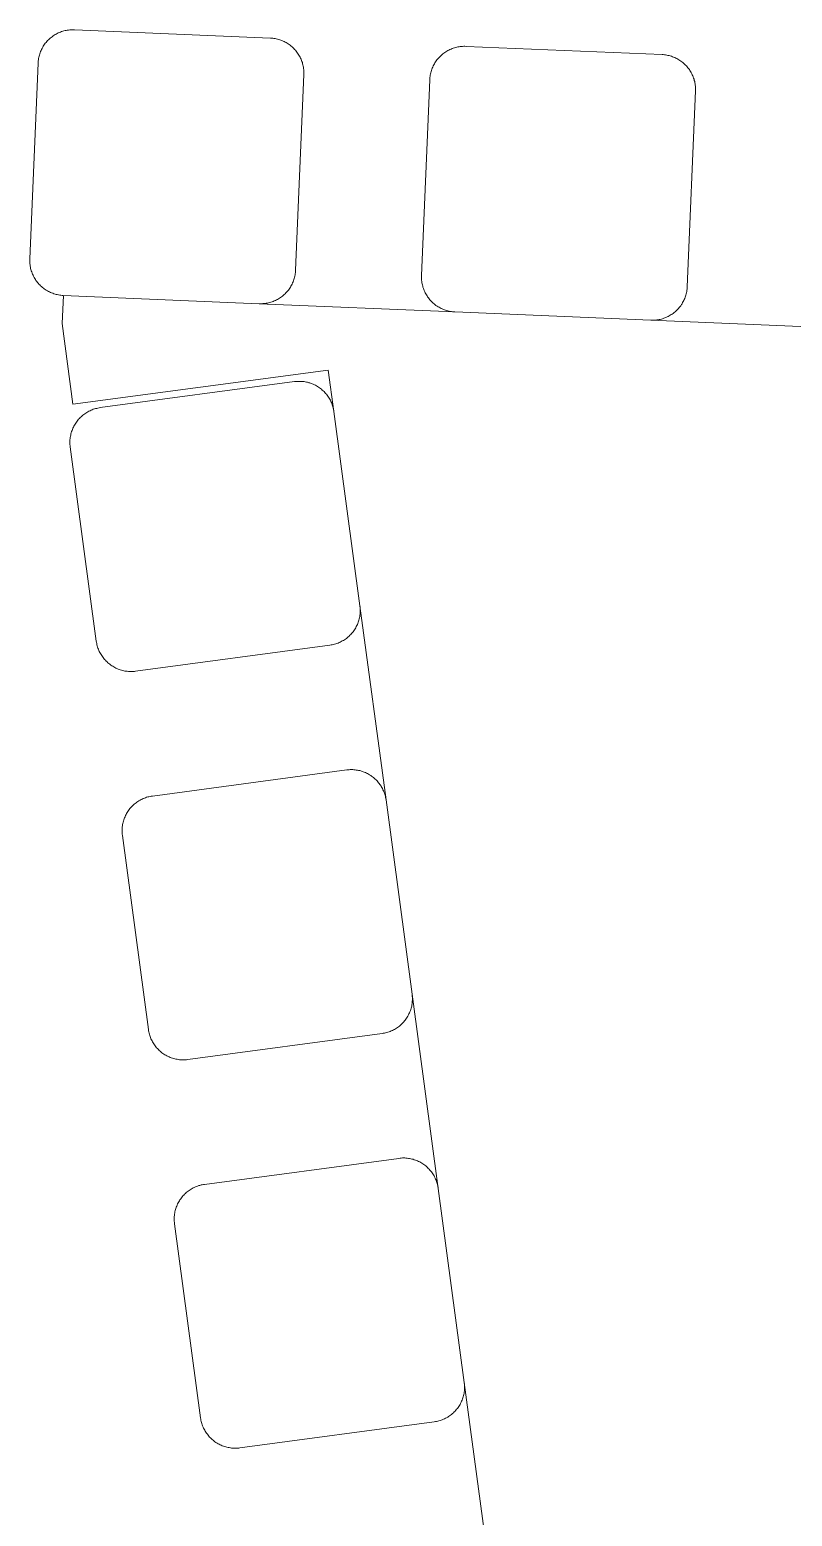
# Model space of a CAD drawing. Header units: millimetres. Extents: x -62 to 2493, y 278 to 1866.
# Drawn here: x 755.9 to 864.8, y 1632.3 to 1844.7 of the extents above; entities that cross this region are included whole.
import ezdxf

# ---------------------------------------------------------------- set-up
doc = ezdxf.new("R2010")
doc.units = ezdxf.units.MM
doc.layers.add('ZANO_R', color=7, linetype='Continuous', lineweight=0)

msp = doc.modelspace()

# ---------------------------------------------------------------- linework, layer by layer
at = {"layer": 'ZANO_R'}
for p, q in [((759.62, 1844.1), (759.77, 1844.18)), ((759.77, 1844.18), (759.92, 1844.26)), ((759.92, 1844.26), (760.08, 1844.33)), ((760.08, 1844.33), (760.24, 1844.39)), ((760.24, 1844.39), (760.4, 1844.45)), ((760.4, 1844.45), (760.56, 1844.5)), ((760.56, 1844.5), (760.72, 1844.55)), ((760.72, 1844.55), (760.89, 1844.59)), ((760.89, 1844.59), (761.06, 1844.63)), ((761.06, 1844.63), (761.22, 1844.66)), ((761.22, 1844.66), (761.39, 1844.68)), ((761.39, 1844.68), (761.56, 1844.7)), ((761.56, 1844.7), (761.73, 1844.71)), ((761.73, 1844.71), (761.9, 1844.72)), ((761.9, 1844.72), (762.07, 1844.72)), ((762.07, 1844.72), (762.24, 1844.72)), ((762.24, 1844.72), (790.22, 1843.54)), ((757.54, 1841.91), (757.61, 1842.06)), ((757.61, 1842.06), (757.7, 1842.21)), ((757.7, 1842.21), (757.78, 1842.36)), ((757.78, 1842.36), (757.87, 1842.5)), ((757.87, 1842.5), (757.97, 1842.64)), ((757.97, 1842.64), (758.07, 1842.78)), ((758.07, 1842.78), (758.18, 1842.91)), ((758.18, 1842.91), (758.29, 1843.04)), ((758.29, 1843.04), (758.41, 1843.17)), ((758.41, 1843.17), (758.53, 1843.29)), ((758.53, 1843.29), (758.65, 1843.41)), ((758.65, 1843.41), (758.78, 1843.52)), ((758.78, 1843.52), (758.91, 1843.63)), ((758.91, 1843.63), (759.04, 1843.73)), ((759.04, 1843.73), (759.18, 1843.83)), ((759.18, 1843.83), (759.33, 1843.93)), ((759.33, 1843.93), (759.47, 1844.02)), ((759.47, 1844.02), (759.62, 1844.1)), ((790.22, 1843.54), (790.39, 1843.53)), ((790.39, 1843.53), (790.56, 1843.51)), ((790.56, 1843.51), (790.73, 1843.49)), ((790.73, 1843.49), (790.9, 1843.46)), ((790.9, 1843.46), (791.07, 1843.43)), ((791.07, 1843.43), (791.23, 1843.39)), ((791.23, 1843.39), (791.4, 1843.34)), ((791.4, 1843.34), (791.56, 1843.29)), ((791.56, 1843.29), (791.72, 1843.24)), ((791.72, 1843.24), (791.88, 1843.18)), ((791.88, 1843.18), (792.04, 1843.11)), ((792.04, 1843.11), (792.19, 1843.04)), ((792.19, 1843.04), (792.34, 1842.96)), ((792.34, 1842.96), (792.49, 1842.88)), ((792.49, 1842.88), (792.64, 1842.79)), ((792.64, 1842.79), (792.78, 1842.7)), ((792.78, 1842.7), (792.92, 1842.6)), ((792.92, 1842.6), (793.06, 1842.5)), ((793.06, 1842.5), (793.2, 1842.39)), ((793.2, 1842.39), (793.32, 1842.28)), ((793.32, 1842.28), (793.45, 1842.17)), ((793.45, 1842.17), (793.57, 1842.05)), ((793.57, 1842.05), (793.69, 1841.92)), ((816.19, 1842.02), (816.35, 1842.08)), ((816.35, 1842.08), (816.51, 1842.14)), ((816.51, 1842.14), (816.67, 1842.18)), ((816.67, 1842.18), (816.84, 1842.23)), ((816.84, 1842.23), (817.01, 1842.26)), ((817.01, 1842.26), (817.17, 1842.29)), ((817.17, 1842.29), (817.34, 1842.32)), ((817.34, 1842.32), (817.51, 1842.34)), ((817.51, 1842.34), (817.68, 1842.35)), ((817.68, 1842.35), (817.85, 1842.36)), ((817.85, 1842.36), (818.02, 1842.36)), ((818.02, 1842.36), (818.19, 1842.35)), ((818.19, 1842.35), (846.17, 1841.17)), ((755.86, 1811.96), (757.04, 1839.93)), ((757.04, 1839.93), (757.05, 1840.11)), ((757.05, 1840.11), (757.06, 1840.28)), ((757.06, 1840.28), (757.09, 1840.44)), ((757.09, 1840.44), (757.11, 1840.61)), ((757.11, 1840.61), (757.15, 1840.78)), ((757.15, 1840.78), (757.19, 1840.95)), ((757.19, 1840.95), (757.23, 1841.11)), ((757.23, 1841.11), (757.28, 1841.27)), ((757.28, 1841.27), (757.34, 1841.44)), ((757.34, 1841.44), (757.4, 1841.6)), ((757.4, 1841.6), (757.46, 1841.75)), ((757.46, 1841.75), (757.54, 1841.91)), ((793.69, 1841.92), (793.8, 1841.8)), ((793.8, 1841.8), (793.91, 1841.67)), ((793.91, 1841.67), (794.02, 1841.53)), ((794.02, 1841.53), (794.12, 1841.39)), ((794.12, 1841.39), (794.21, 1841.25)), ((794.21, 1841.25), (794.3, 1841.1)), ((794.3, 1841.1), (794.39, 1840.96)), ((794.39, 1840.96), (794.47, 1840.81)), ((794.47, 1840.81), (794.54, 1840.65)), ((794.54, 1840.65), (794.61, 1840.5)), ((794.61, 1840.5), (794.67, 1840.34)), ((794.67, 1840.34), (794.73, 1840.18)), ((794.73, 1840.18), (794.79, 1840.02)), ((794.79, 1840.02), (794.83, 1839.85)), ((813.65, 1839.84), (813.73, 1839.99)), ((813.73, 1839.99), (813.82, 1840.13)), ((813.82, 1840.13), (813.92, 1840.28)), ((813.92, 1840.28), (814.02, 1840.41)), ((814.02, 1840.41), (814.13, 1840.55)), ((814.13, 1840.55), (814.24, 1840.68)), ((814.24, 1840.68), (814.36, 1840.8)), ((814.36, 1840.8), (814.48, 1840.92)), ((814.48, 1840.92), (814.6, 1841.04)), ((814.6, 1841.04), (814.73, 1841.15)), ((814.73, 1841.15), (814.86, 1841.26)), ((814.86, 1841.26), (814.99, 1841.37)), ((814.99, 1841.37), (815.13, 1841.47)), ((815.13, 1841.47), (815.28, 1841.56)), ((815.28, 1841.56), (815.42, 1841.65)), ((815.42, 1841.65), (815.57, 1841.74)), ((815.57, 1841.74), (815.72, 1841.82)), ((815.72, 1841.82), (815.87, 1841.89)), ((815.87, 1841.89), (816.03, 1841.96)), ((816.03, 1841.96), (816.19, 1842.02)), ((846.17, 1841.17), (846.34, 1841.16)), ((846.34, 1841.16), (846.51, 1841.15)), ((846.51, 1841.15), (846.68, 1841.12)), ((846.68, 1841.12), (846.85, 1841.1)), ((846.85, 1841.1), (847.02, 1841.06)), ((847.02, 1841.06), (847.18, 1841.02)), ((847.18, 1841.02), (847.35, 1840.98)), ((847.35, 1840.98), (847.51, 1840.93)), ((847.51, 1840.93), (847.67, 1840.87)), ((847.67, 1840.87), (847.83, 1840.81)), ((847.83, 1840.81), (847.99, 1840.75)), ((847.99, 1840.75), (848.14, 1840.67)), ((848.14, 1840.67), (848.29, 1840.6)), ((848.29, 1840.6), (848.44, 1840.51)), ((848.44, 1840.51), (848.59, 1840.43)), ((848.59, 1840.43), (848.73, 1840.33)), ((848.73, 1840.33), (848.87, 1840.24)), ((848.87, 1840.24), (849.01, 1840.14)), ((849.01, 1840.14), (849.15, 1840.03)), ((849.15, 1840.03), (849.27, 1839.92)), ((849.27, 1839.92), (849.4, 1839.8)), ((795, 1838.33), (793.82, 1810.35)), ((794.83, 1839.85), (794.88, 1839.69)), ((794.88, 1839.69), (794.91, 1839.52)), ((794.91, 1839.52), (794.94, 1839.35)), ((794.94, 1839.35), (794.97, 1839.18)), ((794.97, 1839.18), (794.99, 1839.01)), ((794.99, 1839.01), (795, 1838.84)), ((795, 1838.84), (795.01, 1838.67)), ((795.01, 1838.5), (795, 1838.33)), ((795.01, 1838.67), (795.01, 1838.5)), ((813, 1837.74), (813.01, 1837.91)), ((813.01, 1837.91), (813.04, 1838.08)), ((813.04, 1838.08), (813.06, 1838.25)), ((813.06, 1838.25), (813.1, 1838.42)), ((813.1, 1838.42), (813.14, 1838.58)), ((813.14, 1838.58), (813.18, 1838.75)), ((813.18, 1838.75), (813.23, 1838.91)), ((813.23, 1838.91), (813.29, 1839.07)), ((813.29, 1839.07), (813.35, 1839.23)), ((813.35, 1839.23), (813.41, 1839.39)), ((813.41, 1839.39), (813.49, 1839.54)), ((813.49, 1839.54), (813.56, 1839.69)), ((813.56, 1839.69), (813.65, 1839.84)), ((849.4, 1839.8), (849.52, 1839.68)), ((849.52, 1839.68), (849.64, 1839.56)), ((849.64, 1839.56), (849.75, 1839.43)), ((849.75, 1839.43), (849.86, 1839.3)), ((849.86, 1839.3), (849.97, 1839.17)), ((849.97, 1839.17), (850.07, 1839.03)), ((850.07, 1839.03), (850.16, 1838.88)), ((850.16, 1838.88), (850.25, 1838.74)), ((850.25, 1838.74), (850.34, 1838.59)), ((850.34, 1838.59), (850.42, 1838.44)), ((850.42, 1838.44), (850.49, 1838.29)), ((850.49, 1838.29), (850.56, 1838.13)), ((850.56, 1838.13), (850.62, 1837.97)), ((850.62, 1837.97), (850.68, 1837.81)), ((850.68, 1837.81), (850.74, 1837.65)), ((811.81, 1809.59), (812.99, 1837.57)), ((812.99, 1837.57), (813, 1837.74)), ((850.95, 1835.97), (849.77, 1807.99)), ((850.74, 1837.65), (850.78, 1837.49)), ((850.78, 1837.49), (850.83, 1837.32)), ((850.83, 1837.32), (850.86, 1837.15)), ((850.86, 1837.15), (850.89, 1836.99)), ((850.89, 1836.99), (850.92, 1836.82)), ((850.92, 1836.82), (850.94, 1836.65)), ((850.94, 1836.65), (850.95, 1836.48)), ((850.95, 1836.48), (850.96, 1836.31)), ((850.96, 1836.14), (850.95, 1835.97)), ((850.96, 1836.31), (850.96, 1836.14)), ((755.85, 1811.79), (755.86, 1811.96)), ((755.85, 1811.62), (755.85, 1811.79)), ((755.86, 1811.45), (755.85, 1811.62)), ((755.87, 1811.28), (755.86, 1811.45)), ((755.89, 1811.11), (755.87, 1811.28)), ((755.92, 1810.94), (755.89, 1811.11)), ((755.95, 1810.77), (755.92, 1810.94)), ((755.98, 1810.6), (755.95, 1810.77)), ((756.03, 1810.44), (755.98, 1810.6)), ((756.07, 1810.27), (756.03, 1810.44)), ((756.13, 1810.11), (756.07, 1810.27)), ((793.81, 1810.18), (793.8, 1810.01)), ((793.82, 1810.35), (793.81, 1810.18)), ((756.18, 1809.95), (756.13, 1810.11)), ((756.25, 1809.79), (756.18, 1809.95)), ((756.32, 1809.64), (756.25, 1809.79)), ((756.39, 1809.48), (756.32, 1809.64)), ((756.47, 1809.33), (756.39, 1809.48)), ((756.56, 1809.19), (756.47, 1809.33)), ((756.65, 1809.04), (756.56, 1809.19)), ((756.74, 1808.9), (756.65, 1809.04)), ((756.84, 1808.76), (756.74, 1808.9)), ((756.95, 1808.62), (756.84, 1808.76)), ((757.06, 1808.49), (756.95, 1808.62)), ((757.17, 1808.37), (757.06, 1808.49)), ((757.29, 1808.24), (757.17, 1808.37)), ((757.41, 1808.12), (757.29, 1808.24)), ((757.53, 1808.01), (757.41, 1808.12)), ((793.16, 1808.08), (793.08, 1807.93)), ((793.25, 1808.23), (793.16, 1808.08)), ((793.32, 1808.38), (793.25, 1808.23)), ((793.4, 1808.54), (793.32, 1808.38)), ((793.46, 1808.69), (793.4, 1808.54)), ((793.52, 1808.85), (793.46, 1808.69)), ((793.58, 1809.01), (793.52, 1808.85)), ((793.63, 1809.18), (793.58, 1809.01)), ((793.67, 1809.34), (793.63, 1809.18)), ((793.71, 1809.51), (793.67, 1809.34)), ((793.75, 1809.68), (793.71, 1809.51)), ((793.77, 1809.85), (793.75, 1809.68)), ((793.8, 1810.01), (793.77, 1809.85)), ((811.8, 1809.42), (811.81, 1809.59)), ((811.8, 1809.25), (811.8, 1809.42)), ((811.81, 1809.08), (811.8, 1809.25)), ((811.82, 1808.91), (811.81, 1809.08)), ((811.84, 1808.74), (811.82, 1808.91)), ((811.87, 1808.57), (811.84, 1808.74)), ((811.9, 1808.41), (811.87, 1808.57)), ((811.93, 1808.24), (811.9, 1808.41)), ((811.98, 1808.07), (811.93, 1808.24)), ((812.02, 1807.91), (811.98, 1808.07)), ((757.66, 1807.9), (757.53, 1808.01)), ((757.8, 1807.79), (757.66, 1807.9)), ((757.93, 1807.69), (757.8, 1807.79)), ((758.07, 1807.59), (757.93, 1807.69)), ((758.22, 1807.5), (758.07, 1807.59)), ((758.37, 1807.41), (758.22, 1807.5)), ((758.51, 1807.33), (758.37, 1807.41)), ((758.67, 1807.25), (758.51, 1807.33)), ((758.82, 1807.18), (758.67, 1807.25)), ((758.98, 1807.11), (758.82, 1807.18)), ((759.14, 1807.05), (758.98, 1807.11)), ((759.3, 1807), (759.14, 1807.05)), ((759.46, 1806.94), (759.3, 1807)), ((759.63, 1806.9), (759.46, 1806.94)), ((759.79, 1806.86), (759.63, 1806.9)), ((759.96, 1806.83), (759.79, 1806.86)), ((760.13, 1806.8), (759.96, 1806.83)), ((760.3, 1806.78), (760.13, 1806.8)), ((760.47, 1806.76), (760.3, 1806.78)), ((760.64, 1806.75), (760.47, 1806.76)), ((760.66, 1806.75), (760.49, 1802.76)), ((788.61, 1805.57), (760.64, 1806.75)), ((790.78, 1805.96), (790.62, 1805.9)), ((790.94, 1806.03), (790.78, 1805.96)), ((791.09, 1806.11), (790.94, 1806.03)), ((791.24, 1806.19), (791.09, 1806.11)), ((791.39, 1806.27), (791.24, 1806.19)), ((791.53, 1806.36), (791.39, 1806.27)), ((791.68, 1806.46), (791.53, 1806.36)), ((791.81, 1806.56), (791.68, 1806.46)), ((791.95, 1806.66), (791.81, 1806.56)), ((792.08, 1806.77), (791.95, 1806.66)), ((792.21, 1806.88), (792.08, 1806.77)), ((792.33, 1807), (792.21, 1806.88)), ((792.45, 1807.12), (792.33, 1807)), ((792.57, 1807.25), (792.45, 1807.12)), ((792.68, 1807.38), (792.57, 1807.25)), ((792.79, 1807.51), (792.68, 1807.38)), ((792.89, 1807.65), (792.79, 1807.51)), ((792.98, 1807.79), (792.89, 1807.65)), ((793.08, 1807.93), (792.98, 1807.79)), ((812.08, 1807.75), (812.02, 1807.91)), ((812.13, 1807.59), (812.08, 1807.75)), ((812.2, 1807.43), (812.13, 1807.59)), ((812.27, 1807.27), (812.2, 1807.43)), ((812.34, 1807.12), (812.27, 1807.27)), ((812.42, 1806.97), (812.34, 1807.12)), ((812.51, 1806.82), (812.42, 1806.97)), ((812.6, 1806.68), (812.51, 1806.82)), ((812.69, 1806.53), (812.6, 1806.68)), ((812.79, 1806.39), (812.69, 1806.53)), ((812.9, 1806.26), (812.79, 1806.39)), ((813.01, 1806.13), (812.9, 1806.26)), ((813.12, 1806), (813.01, 1806.13)), ((813.24, 1805.88), (813.12, 1806)), ((849.27, 1806.02), (849.2, 1805.87)), ((849.35, 1806.17), (849.27, 1806.02)), ((849.41, 1806.33), (849.35, 1806.17)), ((849.47, 1806.49), (849.41, 1806.33)), ((849.53, 1806.65), (849.47, 1806.49)), ((849.58, 1806.81), (849.53, 1806.65)), ((849.62, 1806.98), (849.58, 1806.81)), ((849.66, 1807.14), (849.62, 1806.98)), ((849.7, 1807.31), (849.66, 1807.14)), ((849.72, 1807.48), (849.7, 1807.31)), ((849.75, 1807.65), (849.72, 1807.48)), ((849.76, 1807.82), (849.75, 1807.65)), ((849.77, 1807.99), (849.76, 1807.82)), ((788.79, 1805.57), (788.61, 1805.57)), ((816.59, 1804.39), (788.61, 1805.57)), ((788.96, 1805.57), (788.79, 1805.57)), ((789.13, 1805.58), (788.96, 1805.57)), ((789.3, 1805.59), (789.13, 1805.58)), ((789.47, 1805.61), (789.3, 1805.59)), ((789.64, 1805.63), (789.47, 1805.61)), ((789.8, 1805.66), (789.64, 1805.63)), ((789.97, 1805.7), (789.8, 1805.66)), ((790.14, 1805.74), (789.97, 1805.7)), ((790.3, 1805.79), (790.14, 1805.74)), ((790.46, 1805.84), (790.3, 1805.79)), ((790.62, 1805.9), (790.46, 1805.84)), ((813.36, 1805.76), (813.24, 1805.88)), ((813.48, 1805.64), (813.36, 1805.76)), ((813.61, 1805.53), (813.48, 1805.64)), ((813.75, 1805.42), (813.61, 1805.53)), ((813.88, 1805.32), (813.75, 1805.42)), ((814.03, 1805.23), (813.88, 1805.32)), ((814.17, 1805.13), (814.03, 1805.23)), ((814.32, 1805.05), (814.17, 1805.13)), ((814.46, 1804.96), (814.32, 1805.05)), ((814.62, 1804.89), (814.46, 1804.96)), ((814.77, 1804.81), (814.62, 1804.89)), ((814.93, 1804.75), (814.77, 1804.81)), ((815.09, 1804.69), (814.93, 1804.75)), ((815.25, 1804.63), (815.09, 1804.69)), ((815.41, 1804.58), (815.25, 1804.63)), ((815.58, 1804.54), (815.41, 1804.58)), ((815.74, 1804.5), (815.58, 1804.54)), ((815.91, 1804.46), (815.74, 1804.5)), ((816.08, 1804.44), (815.91, 1804.46)), ((816.25, 1804.41), (816.08, 1804.44)), ((816.42, 1804.4), (816.25, 1804.41)), ((816.59, 1804.39), (816.42, 1804.4)), ((844.56, 1803.21), (816.59, 1804.39)), ((847.19, 1803.82), (847.04, 1803.74)), ((847.34, 1803.91), (847.19, 1803.82)), ((847.48, 1804), (847.34, 1803.91)), ((847.63, 1804.09), (847.48, 1804)), ((847.76, 1804.19), (847.63, 1804.09)), ((847.9, 1804.3), (847.76, 1804.19)), ((848.03, 1804.41), (847.9, 1804.3)), ((848.16, 1804.52), (848.03, 1804.41)), ((848.28, 1804.64), (848.16, 1804.52)), ((848.4, 1804.76), (848.28, 1804.64)), ((848.52, 1804.88), (848.4, 1804.76)), ((848.63, 1805.01), (848.52, 1804.88)), ((848.74, 1805.15), (848.63, 1805.01)), ((848.84, 1805.28), (848.74, 1805.15)), ((848.93, 1805.43), (848.84, 1805.28)), ((849.03, 1805.57), (848.93, 1805.43)), ((849.11, 1805.72), (849.03, 1805.57)), ((849.2, 1805.87), (849.11, 1805.72)), ((760.49, 1802.76), (761.99, 1791.19)), ((872.54, 1802.02), (844.56, 1803.21)), ((844.74, 1803.2), (844.56, 1803.21)), ((844.91, 1803.2), (844.74, 1803.2)), ((845.08, 1803.21), (844.91, 1803.2)), ((845.25, 1803.22), (845.08, 1803.21)), ((845.42, 1803.24), (845.25, 1803.22)), ((845.59, 1803.27), (845.42, 1803.24)), ((845.75, 1803.3), (845.59, 1803.27)), ((845.92, 1803.33), (845.75, 1803.3)), ((846.09, 1803.38), (845.92, 1803.33)), ((846.25, 1803.42), (846.09, 1803.38)), ((846.41, 1803.48), (846.25, 1803.42)), ((846.57, 1803.54), (846.41, 1803.48)), ((846.73, 1803.6), (846.57, 1803.54)), ((846.89, 1803.67), (846.73, 1803.6)), ((847.04, 1803.74), (846.89, 1803.67)), ((761.99, 1791.19), (798.5, 1796.09)), ((798.5, 1796.09), (799.3, 1790.14)), ((765.93, 1790.71), (793.68, 1794.43)), ((793.68, 1794.43), (793.85, 1794.45)), ((793.85, 1794.45), (794.02, 1794.46)), ((794.02, 1794.46), (794.19, 1794.47)), ((794.19, 1794.47), (794.36, 1794.47)), ((794.36, 1794.47), (794.53, 1794.47)), ((794.53, 1794.47), (794.7, 1794.46)), ((794.7, 1794.46), (794.87, 1794.45)), ((794.87, 1794.45), (795.04, 1794.43)), ((795.04, 1794.43), (795.21, 1794.4)), ((795.21, 1794.4), (795.38, 1794.37)), ((795.38, 1794.37), (795.54, 1794.33)), ((795.54, 1794.33), (795.71, 1794.28)), ((795.71, 1794.28), (795.87, 1794.24)), ((795.87, 1794.24), (796.03, 1794.18)), ((796.03, 1794.18), (796.19, 1794.12)), ((796.19, 1794.12), (796.35, 1794.05)), ((796.35, 1794.05), (796.51, 1793.98)), ((796.51, 1793.98), (796.66, 1793.91)), ((796.66, 1793.91), (796.81, 1793.82)), ((796.81, 1793.82), (796.96, 1793.74)), ((796.96, 1793.74), (797.1, 1793.65)), ((797.1, 1793.65), (797.24, 1793.55)), ((797.24, 1793.55), (797.38, 1793.45)), ((797.38, 1793.45), (797.51, 1793.34)), ((797.51, 1793.34), (797.64, 1793.23)), ((797.64, 1793.23), (797.77, 1793.12)), ((797.77, 1793.12), (797.89, 1793)), ((797.89, 1793), (798.01, 1792.88)), ((798.01, 1792.88), (798.12, 1792.75)), ((798.12, 1792.75), (798.23, 1792.62)), ((798.23, 1792.62), (798.34, 1792.48)), ((798.34, 1792.48), (798.44, 1792.34)), ((798.44, 1792.34), (798.53, 1792.2)), ((798.53, 1792.2), (798.62, 1792.06)), ((798.62, 1792.06), (798.71, 1791.91)), ((798.71, 1791.91), (798.79, 1791.76)), ((798.79, 1791.76), (798.87, 1791.61)), ((798.87, 1791.61), (798.94, 1791.45)), ((798.94, 1791.45), (799, 1791.29)), ((799, 1791.29), (799.06, 1791.13)), ((799.06, 1791.13), (799.11, 1790.97)), ((762.62, 1788.78), (762.72, 1788.92)), ((762.72, 1788.92), (762.83, 1789.05)), ((762.83, 1789.05), (762.95, 1789.18)), ((762.95, 1789.18), (763.07, 1789.3)), ((763.07, 1789.3), (763.19, 1789.42)), ((763.19, 1789.42), (763.32, 1789.53)), ((763.32, 1789.53), (763.45, 1789.64)), ((763.45, 1789.64), (763.58, 1789.74)), ((763.58, 1789.74), (763.72, 1789.84)), ((763.72, 1789.84), (763.86, 1789.94)), ((763.86, 1789.94), (764.01, 1790.03)), ((764.01, 1790.03), (764.16, 1790.12)), ((764.16, 1790.12), (764.31, 1790.2)), ((764.31, 1790.2), (764.46, 1790.27)), ((764.46, 1790.27), (764.61, 1790.34)), ((764.61, 1790.34), (764.77, 1790.41)), ((764.77, 1790.41), (764.93, 1790.47)), ((764.93, 1790.47), (765.09, 1790.52)), ((765.09, 1790.52), (765.26, 1790.57)), ((765.26, 1790.57), (765.42, 1790.61)), ((765.42, 1790.61), (765.59, 1790.65)), ((765.59, 1790.65), (765.76, 1790.68)), ((765.76, 1790.68), (765.93, 1790.71)), ((799.11, 1790.97), (799.16, 1790.81)), ((799.16, 1790.81), (799.21, 1790.64)), ((799.21, 1790.64), (799.24, 1790.48)), ((799.24, 1790.48), (799.27, 1790.31)), ((799.27, 1790.31), (799.3, 1790.14)), ((799.3, 1790.14), (803.02, 1762.39)), ((761.7, 1786.78), (761.74, 1786.95)), ((761.74, 1786.95), (761.78, 1787.12)), ((761.78, 1787.12), (761.83, 1787.28)), ((761.83, 1787.28), (761.89, 1787.44)), ((761.89, 1787.44), (761.95, 1787.6)), ((761.95, 1787.6), (762.01, 1787.76)), ((762.01, 1787.76), (762.08, 1787.91)), ((762.08, 1787.91), (762.16, 1788.07)), ((762.16, 1788.07), (762.24, 1788.22)), ((762.24, 1788.22), (762.33, 1788.36)), ((762.33, 1788.36), (762.42, 1788.51)), ((762.42, 1788.51), (762.52, 1788.65)), ((762.52, 1788.65), (762.62, 1788.78)), ((761.59, 1785.77), (761.6, 1785.94)), ((761.59, 1785.6), (761.59, 1785.77)), ((761.6, 1785.43), (761.59, 1785.6)), ((761.6, 1786.11), (761.62, 1786.28)), ((761.6, 1785.94), (761.6, 1786.11)), ((761.62, 1785.26), (761.6, 1785.43)), ((761.62, 1786.28), (761.64, 1786.45)), ((761.64, 1785.09), (761.62, 1785.26)), ((761.64, 1786.45), (761.67, 1786.62)), ((765.36, 1757.33), (761.64, 1785.09)), ((761.67, 1786.62), (761.7, 1786.78)), ((803.02, 1762.39), (806.75, 1734.64)), ((803.02, 1762.39), (803.04, 1762.22)), ((803.04, 1762.22), (803.06, 1762.05)), ((803.05, 1761.37), (803.04, 1761.2)), ((803.06, 1761.54), (803.05, 1761.37)), ((803.06, 1762.05), (803.06, 1761.88)), ((803.06, 1761.88), (803.07, 1761.71)), ((803.07, 1761.71), (803.06, 1761.54)), ((802.42, 1759.26), (802.33, 1759.11)), ((802.5, 1759.41), (802.42, 1759.26)), ((802.58, 1759.56), (802.5, 1759.41)), ((802.65, 1759.72), (802.58, 1759.56)), ((802.71, 1759.87), (802.65, 1759.72)), ((802.77, 1760.03), (802.71, 1759.87)), ((802.83, 1760.2), (802.77, 1760.03)), ((802.88, 1760.36), (802.83, 1760.2)), ((802.92, 1760.52), (802.88, 1760.36)), ((802.96, 1760.69), (802.92, 1760.52)), ((802.99, 1760.86), (802.96, 1760.69)), ((803.02, 1761.03), (802.99, 1760.86)), ((803.04, 1761.2), (803.02, 1761.03)), ((765.39, 1757.17), (765.36, 1757.33)), ((765.42, 1757), (765.39, 1757.17)), ((799.89, 1757.07), (799.73, 1757.01)), ((800.04, 1757.13), (799.89, 1757.07)), ((800.2, 1757.2), (800.04, 1757.13)), ((800.35, 1757.28), (800.2, 1757.2)), ((800.5, 1757.36), (800.35, 1757.28)), ((800.65, 1757.44), (800.5, 1757.36)), ((800.8, 1757.53), (800.65, 1757.44)), ((800.94, 1757.63), (800.8, 1757.53)), ((801.08, 1757.73), (800.94, 1757.63)), ((801.21, 1757.83), (801.08, 1757.73)), ((801.34, 1757.94), (801.21, 1757.83)), ((801.47, 1758.06), (801.34, 1757.94)), ((801.59, 1758.18), (801.47, 1758.06)), ((801.71, 1758.3), (801.59, 1758.18)), ((801.82, 1758.42), (801.71, 1758.3)), ((801.94, 1758.56), (801.82, 1758.42)), ((802.04, 1758.69), (801.94, 1758.56)), ((802.14, 1758.83), (802.04, 1758.69)), ((802.24, 1758.97), (802.14, 1758.83)), ((802.33, 1759.11), (802.24, 1758.97)), ((765.45, 1756.83), (765.42, 1757)), ((765.5, 1756.67), (765.45, 1756.83)), ((765.55, 1756.5), (765.5, 1756.67)), ((765.6, 1756.34), (765.55, 1756.5)), ((765.66, 1756.18), (765.6, 1756.34)), ((765.72, 1756.02), (765.66, 1756.18)), ((765.79, 1755.87), (765.72, 1756.02)), ((765.87, 1755.71), (765.79, 1755.87)), ((765.95, 1755.56), (765.87, 1755.71)), ((766.04, 1755.42), (765.95, 1755.56)), ((766.13, 1755.27), (766.04, 1755.42)), ((766.22, 1755.13), (766.13, 1755.27)), ((766.32, 1754.99), (766.22, 1755.13)), ((766.43, 1754.86), (766.32, 1754.99)), ((798.73, 1756.77), (770.98, 1753.04)), ((798.9, 1756.79), (798.73, 1756.77)), ((799.07, 1756.82), (798.9, 1756.79)), ((799.24, 1756.86), (799.07, 1756.82)), ((799.4, 1756.9), (799.24, 1756.86)), ((799.56, 1756.95), (799.4, 1756.9)), ((799.73, 1757.01), (799.56, 1756.95)), ((766.54, 1754.73), (766.43, 1754.86)), ((766.65, 1754.6), (766.54, 1754.73)), ((766.77, 1754.48), (766.65, 1754.6)), ((766.89, 1754.36), (766.77, 1754.48)), ((767.02, 1754.24), (766.89, 1754.36)), ((767.15, 1754.13), (767.02, 1754.24)), ((767.28, 1754.03), (767.15, 1754.13)), ((767.42, 1753.92), (767.28, 1754.03)), ((767.56, 1753.83), (767.42, 1753.92)), ((767.7, 1753.74), (767.56, 1753.83)), ((767.85, 1753.65), (767.7, 1753.74)), ((768, 1753.57), (767.85, 1753.65)), ((768.15, 1753.49), (768, 1753.57)), ((768.31, 1753.42), (768.15, 1753.49)), ((768.47, 1753.35), (768.31, 1753.42)), ((768.63, 1753.29), (768.47, 1753.35)), ((768.79, 1753.24), (768.63, 1753.29)), ((768.95, 1753.19), (768.79, 1753.24)), ((769.12, 1753.15), (768.95, 1753.19)), ((769.28, 1753.11), (769.12, 1753.15)), ((769.45, 1753.07), (769.28, 1753.11)), ((769.62, 1753.05), (769.45, 1753.07)), ((769.79, 1753.03), (769.62, 1753.05)), ((769.96, 1753.01), (769.79, 1753.03)), ((770.13, 1753), (769.96, 1753.01)), ((770.3, 1753), (770.13, 1753)), ((770.47, 1753), (770.3, 1753)), ((770.64, 1753.01), (770.47, 1753)), ((770.81, 1753.02), (770.64, 1753.01)), ((770.98, 1753.04), (770.81, 1753.02)), ((773.37, 1735.2), (801.13, 1738.93)), ((801.13, 1738.93), (801.3, 1738.95)), ((801.3, 1738.95), (801.47, 1738.96)), ((801.47, 1738.96), (801.64, 1738.97)), ((801.64, 1738.97), (801.81, 1738.97)), ((801.81, 1738.97), (801.98, 1738.97)), ((801.98, 1738.97), (802.15, 1738.96)), ((802.15, 1738.96), (802.32, 1738.94)), ((802.32, 1738.94), (802.49, 1738.92)), ((802.49, 1738.92), (802.66, 1738.9)), ((802.66, 1738.9), (802.82, 1738.86)), ((802.82, 1738.86), (802.99, 1738.83)), ((802.99, 1738.83), (803.15, 1738.78)), ((803.15, 1738.78), (803.32, 1738.73)), ((803.32, 1738.73), (803.48, 1738.68)), ((803.48, 1738.68), (803.64, 1738.62)), ((803.64, 1738.62), (803.8, 1738.55)), ((803.8, 1738.55), (803.95, 1738.48)), ((803.95, 1738.48), (804.1, 1738.4)), ((804.1, 1738.4), (804.25, 1738.32)), ((804.25, 1738.32), (804.4, 1738.24)), ((804.4, 1738.24), (804.55, 1738.14)), ((804.55, 1738.14), (804.69, 1738.05)), ((804.69, 1738.05), (804.82, 1737.95)), ((804.82, 1737.95), (804.96, 1737.84)), ((804.96, 1737.84), (805.09, 1737.73)), ((805.09, 1737.73), (805.21, 1737.61)), ((805.21, 1737.61), (805.34, 1737.5)), ((805.34, 1737.5), (805.46, 1737.37)), ((805.46, 1737.37), (805.57, 1737.25)), ((805.57, 1737.25), (805.68, 1737.11)), ((805.68, 1737.11), (805.78, 1736.98)), ((805.78, 1736.98), (805.88, 1736.84)), ((805.88, 1736.84), (805.98, 1736.7)), ((805.98, 1736.7), (806.07, 1736.56)), ((806.07, 1736.56), (806.16, 1736.41)), ((806.16, 1736.41), (806.24, 1736.26)), ((806.24, 1736.26), (806.31, 1736.1)), ((806.31, 1736.1), (806.38, 1735.95)), ((806.38, 1735.95), (806.45, 1735.79)), ((770.28, 1733.55), (770.4, 1733.67)), ((770.4, 1733.67), (770.51, 1733.8)), ((770.51, 1733.8), (770.64, 1733.91)), ((770.64, 1733.91), (770.77, 1734.03)), ((770.77, 1734.03), (770.9, 1734.14)), ((770.9, 1734.14), (771.03, 1734.24)), ((771.03, 1734.24), (771.17, 1734.34)), ((771.17, 1734.34), (771.31, 1734.44)), ((771.31, 1734.44), (771.45, 1734.53)), ((771.45, 1734.53), (771.6, 1734.61)), ((771.6, 1734.61), (771.75, 1734.7)), ((771.75, 1734.7), (771.91, 1734.77)), ((771.91, 1734.77), (772.06, 1734.84)), ((772.06, 1734.84), (772.22, 1734.91)), ((772.22, 1734.91), (772.38, 1734.96)), ((772.38, 1734.96), (772.54, 1735.02)), ((772.54, 1735.02), (772.71, 1735.07)), ((772.71, 1735.07), (772.87, 1735.11)), ((772.87, 1735.11), (773.04, 1735.15)), ((773.04, 1735.15), (773.21, 1735.18)), ((773.21, 1735.18), (773.37, 1735.2)), ((806.45, 1735.79), (806.51, 1735.63)), ((806.51, 1735.63), (806.56, 1735.47)), ((806.56, 1735.47), (806.61, 1735.31)), ((806.61, 1735.31), (806.65, 1735.14)), ((806.65, 1735.14), (806.69, 1734.97)), ((806.69, 1734.97), (806.72, 1734.81)), ((806.72, 1734.81), (806.75, 1734.64)), ((806.75, 1734.64), (810.47, 1706.89)), ((769.19, 1731.45), (769.23, 1731.61)), ((769.23, 1731.61), (769.28, 1731.78)), ((769.28, 1731.78), (769.33, 1731.94)), ((769.33, 1731.94), (769.39, 1732.1)), ((769.39, 1732.1), (769.46, 1732.25)), ((769.46, 1732.25), (769.53, 1732.41)), ((769.53, 1732.41), (769.61, 1732.56)), ((769.61, 1732.56), (769.69, 1732.71)), ((769.69, 1732.71), (769.78, 1732.86)), ((769.78, 1732.86), (769.87, 1733)), ((769.87, 1733), (769.96, 1733.14)), ((769.96, 1733.14), (770.06, 1733.28)), ((770.06, 1733.28), (770.17, 1733.42)), ((770.17, 1733.42), (770.28, 1733.55)), ((769.04, 1730.43), (769.05, 1730.61)), ((769.04, 1730.26), (769.04, 1730.43)), ((769.04, 1730.09), (769.04, 1730.26)), ((769.05, 1729.92), (769.04, 1730.09)), ((769.05, 1730.61), (769.07, 1730.78)), ((769.06, 1729.75), (769.05, 1729.92)), ((769.08, 1729.58), (769.06, 1729.75)), ((769.07, 1730.78), (769.09, 1730.94)), ((772.81, 1701.83), (769.08, 1729.58)), ((769.09, 1730.94), (769.11, 1731.11)), ((769.11, 1731.11), (769.15, 1731.28)), ((769.15, 1731.28), (769.19, 1731.45)), ((810.47, 1706.89), (810.49, 1706.72)), ((810.47, 1706.89), (814.19, 1679.13)), ((810.49, 1706.72), (810.5, 1706.55)), ((810.5, 1706.55), (810.51, 1706.38)), ((810.51, 1706.38), (810.51, 1706.2)), ((810.51, 1706.2), (810.51, 1706.03)), ((810.02, 1704.06), (809.95, 1703.91)), ((810.09, 1704.21), (810.02, 1704.06)), ((810.16, 1704.37), (810.09, 1704.21)), ((810.22, 1704.53), (810.16, 1704.37)), ((810.27, 1704.69), (810.22, 1704.53)), ((810.32, 1704.86), (810.27, 1704.69)), ((810.37, 1705.02), (810.32, 1704.86)), ((810.41, 1705.19), (810.37, 1705.02)), ((810.44, 1705.36), (810.41, 1705.19)), ((810.47, 1705.52), (810.44, 1705.36)), ((810.49, 1705.69), (810.47, 1705.52)), ((810.5, 1705.86), (810.49, 1705.69)), ((810.51, 1706.03), (810.5, 1705.86)), ((772.83, 1701.66), (772.81, 1701.83)), ((807.95, 1701.85), (807.8, 1701.77)), ((808.1, 1701.94), (807.95, 1701.85)), ((808.24, 1702.03), (808.1, 1701.94)), ((808.38, 1702.13), (808.24, 1702.03)), ((808.52, 1702.23), (808.38, 1702.13)), ((808.66, 1702.33), (808.52, 1702.23)), ((808.79, 1702.44), (808.66, 1702.33)), ((808.91, 1702.56), (808.79, 1702.44)), ((809.04, 1702.67), (808.91, 1702.56)), ((809.16, 1702.8), (809.04, 1702.67)), ((809.27, 1702.92), (809.16, 1702.8)), ((809.38, 1703.05), (809.27, 1702.92)), ((809.49, 1703.19), (809.38, 1703.05)), ((809.59, 1703.32), (809.49, 1703.19)), ((809.69, 1703.46), (809.59, 1703.32)), ((809.78, 1703.61), (809.69, 1703.46)), ((809.86, 1703.76), (809.78, 1703.61)), ((809.95, 1703.91), (809.86, 1703.76)), ((772.86, 1701.5), (772.83, 1701.66)), ((772.9, 1701.33), (772.86, 1701.5)), ((772.94, 1701.16), (772.9, 1701.33)), ((772.99, 1701), (772.94, 1701.16)), ((773.05, 1700.84), (772.99, 1701)), ((773.11, 1700.68), (773.05, 1700.84)), ((773.17, 1700.52), (773.11, 1700.68)), ((773.24, 1700.36), (773.17, 1700.52)), ((773.32, 1700.21), (773.24, 1700.36)), ((773.4, 1700.06), (773.32, 1700.21)), ((773.48, 1699.91), (773.4, 1700.06)), ((773.57, 1699.77), (773.48, 1699.91)), ((773.67, 1699.63), (773.57, 1699.77)), ((806.18, 1701.26), (778.43, 1697.54)), ((806.35, 1701.29), (806.18, 1701.26)), ((806.52, 1701.32), (806.35, 1701.29)), ((806.68, 1701.36), (806.52, 1701.32)), ((806.85, 1701.4), (806.68, 1701.36)), ((807.01, 1701.45), (806.85, 1701.4)), ((807.17, 1701.5), (807.01, 1701.45)), ((807.33, 1701.56), (807.17, 1701.5)), ((807.49, 1701.63), (807.33, 1701.56)), ((807.65, 1701.7), (807.49, 1701.63)), ((807.8, 1701.77), (807.65, 1701.7)), ((773.77, 1699.49), (773.67, 1699.63)), ((773.87, 1699.35), (773.77, 1699.49)), ((773.98, 1699.22), (773.87, 1699.35)), ((774.1, 1699.1), (773.98, 1699.22)), ((774.22, 1698.97), (774.1, 1699.1)), ((774.34, 1698.85), (774.22, 1698.97)), ((774.46, 1698.74), (774.34, 1698.85)), ((774.59, 1698.63), (774.46, 1698.74)), ((774.73, 1698.52), (774.59, 1698.63)), ((774.87, 1698.42), (774.73, 1698.52)), ((775.01, 1698.32), (774.87, 1698.42)), ((775.15, 1698.23), (775.01, 1698.32)), ((775.3, 1698.15), (775.15, 1698.23)), ((775.45, 1698.06), (775.3, 1698.15)), ((775.6, 1697.99), (775.45, 1698.06)), ((775.76, 1697.92), (775.6, 1697.99)), ((775.91, 1697.85), (775.76, 1697.92)), ((776.07, 1697.79), (775.91, 1697.85)), ((776.23, 1697.74), (776.07, 1697.79)), ((776.4, 1697.69), (776.23, 1697.74)), ((776.56, 1697.64), (776.4, 1697.69)), ((776.73, 1697.6), (776.56, 1697.64)), ((776.9, 1697.57), (776.73, 1697.6)), ((777.07, 1697.55), (776.9, 1697.57)), ((777.24, 1697.52), (777.07, 1697.55)), ((777.41, 1697.51), (777.24, 1697.52)), ((777.58, 1697.5), (777.41, 1697.51)), ((777.75, 1697.5), (777.58, 1697.5)), ((777.92, 1697.5), (777.75, 1697.5)), ((778.09, 1697.51), (777.92, 1697.5)), ((778.26, 1697.52), (778.09, 1697.51)), ((778.43, 1697.54), (778.26, 1697.52)), ((780.82, 1679.7), (808.57, 1683.42)), ((808.57, 1683.42), (808.74, 1683.44)), ((808.74, 1683.44), (808.91, 1683.46)), ((808.91, 1683.46), (809.08, 1683.47)), ((809.08, 1683.47), (809.25, 1683.47)), ((809.25, 1683.47), (809.42, 1683.47)), ((809.42, 1683.47), (809.59, 1683.46)), ((809.59, 1683.46), (809.76, 1683.44)), ((809.76, 1683.44), (809.93, 1683.42)), ((809.93, 1683.42), (810.1, 1683.39)), ((810.1, 1683.39), (810.27, 1683.36)), ((810.27, 1683.36), (810.44, 1683.32)), ((810.44, 1683.32), (810.6, 1683.28)), ((810.6, 1683.28), (810.77, 1683.23)), ((810.77, 1683.23), (810.93, 1683.17)), ((810.93, 1683.17), (811.09, 1683.11)), ((811.09, 1683.11), (811.24, 1683.05)), ((811.24, 1683.05), (811.4, 1682.98)), ((811.4, 1682.98), (811.55, 1682.9)), ((811.55, 1682.9), (811.7, 1682.82)), ((811.7, 1682.82), (811.85, 1682.73)), ((811.85, 1682.73), (811.99, 1682.64)), ((811.99, 1682.64), (812.13, 1682.54)), ((812.13, 1682.54), (812.27, 1682.44)), ((812.27, 1682.44), (812.41, 1682.34)), ((812.41, 1682.34), (812.54, 1682.23)), ((812.54, 1682.23), (812.66, 1682.11)), ((812.66, 1682.11), (812.78, 1681.99)), ((812.78, 1681.99), (812.9, 1681.87)), ((812.9, 1681.87), (813.02, 1681.74)), ((813.02, 1681.74), (813.13, 1681.61)), ((813.13, 1681.61), (813.23, 1681.48)), ((813.23, 1681.48), (813.33, 1681.34)), ((813.33, 1681.34), (813.43, 1681.2)), ((813.43, 1681.2), (813.52, 1681.05)), ((813.52, 1681.05), (813.6, 1680.91)), ((813.6, 1680.91), (813.68, 1680.76)), ((813.68, 1680.76), (813.76, 1680.6)), ((813.76, 1680.6), (813.83, 1680.45)), ((778.09, 1678.41), (778.21, 1678.52)), ((778.21, 1678.52), (778.34, 1678.63)), ((778.34, 1678.63), (778.48, 1678.74)), ((778.48, 1678.74), (778.62, 1678.84)), ((778.62, 1678.84), (778.76, 1678.94)), ((778.76, 1678.94), (778.9, 1679.03)), ((778.9, 1679.03), (779.05, 1679.11)), ((779.05, 1679.11), (779.2, 1679.19)), ((779.2, 1679.19), (779.35, 1679.27)), ((779.35, 1679.27), (779.51, 1679.34)), ((779.51, 1679.34), (779.67, 1679.4)), ((779.67, 1679.4), (779.83, 1679.46)), ((779.83, 1679.46), (779.99, 1679.52)), ((779.99, 1679.52), (780.15, 1679.56)), ((780.15, 1679.56), (780.32, 1679.61)), ((780.32, 1679.61), (780.48, 1679.64)), ((780.48, 1679.64), (780.65, 1679.68)), ((780.65, 1679.68), (780.82, 1679.7)), ((813.83, 1680.45), (813.89, 1680.29)), ((813.89, 1680.29), (813.95, 1680.13)), ((813.95, 1680.13), (814.01, 1679.97)), ((814.01, 1679.97), (814.06, 1679.8)), ((814.06, 1679.8), (814.1, 1679.64)), ((814.1, 1679.64), (814.14, 1679.47)), ((814.14, 1679.47), (814.17, 1679.3)), ((814.17, 1679.3), (814.19, 1679.13)), ((814.19, 1679.13), (817.92, 1651.38)), ((776.73, 1676.27), (776.78, 1676.44)), ((776.78, 1676.44), (776.84, 1676.59)), ((776.84, 1676.59), (776.91, 1676.75)), ((776.91, 1676.75), (776.98, 1676.91)), ((776.98, 1676.91), (777.05, 1677.06)), ((777.05, 1677.06), (777.14, 1677.21)), ((777.14, 1677.21), (777.22, 1677.36)), ((777.22, 1677.36), (777.31, 1677.5)), ((777.31, 1677.5), (777.41, 1677.64)), ((777.41, 1677.64), (777.51, 1677.78)), ((777.51, 1677.78), (777.62, 1677.91)), ((777.62, 1677.91), (777.73, 1678.04)), ((777.73, 1678.04), (777.84, 1678.17)), ((777.84, 1678.17), (777.96, 1678.29)), ((777.96, 1678.29), (778.09, 1678.41)), ((776.49, 1674.93), (776.5, 1675.1)), ((776.49, 1674.76), (776.49, 1674.93)), ((776.49, 1674.59), (776.49, 1674.76)), ((776.5, 1674.42), (776.49, 1674.59)), ((776.5, 1675.1), (776.51, 1675.27)), ((776.51, 1674.25), (776.5, 1674.42)), ((776.51, 1675.27), (776.53, 1675.44)), ((776.53, 1674.08), (776.51, 1674.25)), ((776.53, 1675.44), (776.56, 1675.61)), ((776.56, 1675.61), (776.59, 1675.78)), ((776.59, 1675.78), (776.63, 1675.95)), ((776.63, 1675.95), (776.68, 1676.11)), ((776.68, 1676.11), (776.73, 1676.27)), ((780.25, 1646.33), (776.53, 1674.08)), ((817.92, 1651.38), (821.64, 1623.63)), ((817.92, 1651.38), (817.94, 1651.21)), ((817.94, 1651.21), (817.95, 1651.04)), ((817.95, 1651.04), (817.96, 1650.87)), ((817.96, 1650.87), (817.96, 1650.7)), ((817.54, 1648.71), (817.47, 1648.56)), ((817.61, 1648.87), (817.54, 1648.71)), ((817.67, 1649.03), (817.61, 1648.87)), ((817.72, 1649.19), (817.67, 1649.03)), ((817.77, 1649.35), (817.72, 1649.19)), ((817.81, 1649.52), (817.77, 1649.35)), ((817.85, 1649.68), (817.81, 1649.52)), ((817.89, 1649.85), (817.85, 1649.68)), ((817.91, 1650.02), (817.89, 1649.85)), ((817.93, 1650.19), (817.91, 1650.02)), ((817.95, 1650.36), (817.93, 1650.19)), ((817.96, 1650.53), (817.95, 1650.36)), ((817.96, 1650.7), (817.96, 1650.53)), ((815.83, 1646.62), (815.69, 1646.53)), ((815.97, 1646.72), (815.83, 1646.62)), ((816.1, 1646.83), (815.97, 1646.72)), ((816.23, 1646.94), (816.1, 1646.83)), ((816.36, 1647.05), (816.23, 1646.94)), ((816.49, 1647.17), (816.36, 1647.05)), ((816.6, 1647.29), (816.49, 1647.17)), ((816.72, 1647.42), (816.6, 1647.29)), ((816.83, 1647.55), (816.72, 1647.42)), ((816.94, 1647.68), (816.83, 1647.55)), ((817.04, 1647.82), (816.94, 1647.68)), ((817.13, 1647.96), (817.04, 1647.82)), ((817.22, 1648.11), (817.13, 1647.96)), ((817.31, 1648.25), (817.22, 1648.11)), ((817.39, 1648.4), (817.31, 1648.25)), ((817.47, 1648.56), (817.39, 1648.4)), ((780.28, 1646.16), (780.25, 1646.33)), ((780.31, 1645.99), (780.28, 1646.16)), ((780.35, 1645.83), (780.31, 1645.99)), ((780.39, 1645.66), (780.35, 1645.83)), ((780.44, 1645.5), (780.39, 1645.66)), ((780.49, 1645.34), (780.44, 1645.5)), ((780.55, 1645.17), (780.49, 1645.34)), ((780.62, 1645.02), (780.55, 1645.17)), ((780.69, 1644.86), (780.62, 1645.02)), ((780.76, 1644.71), (780.69, 1644.86)), ((780.84, 1644.56), (780.76, 1644.71)), ((780.93, 1644.41), (780.84, 1644.56)), ((813.63, 1645.76), (785.87, 1642.04)), ((813.79, 1645.79), (813.63, 1645.76)), ((813.96, 1645.82), (813.79, 1645.79)), ((814.13, 1645.86), (813.96, 1645.82)), ((814.29, 1645.9), (814.13, 1645.86)), ((814.46, 1645.95), (814.29, 1645.9)), ((814.62, 1646), (814.46, 1645.95)), ((814.78, 1646.06), (814.62, 1646)), ((814.94, 1646.13), (814.78, 1646.06)), ((815.09, 1646.2), (814.94, 1646.13)), ((815.25, 1646.27), (815.09, 1646.2)), ((815.4, 1646.35), (815.25, 1646.27)), ((815.55, 1646.44), (815.4, 1646.35)), ((815.69, 1646.53), (815.55, 1646.44)), ((781.02, 1644.27), (780.93, 1644.41)), ((781.12, 1644.12), (781.02, 1644.27)), ((781.22, 1643.99), (781.12, 1644.12)), ((781.32, 1643.85), (781.22, 1643.99)), ((781.43, 1643.72), (781.32, 1643.85)), ((781.54, 1643.59), (781.43, 1643.72)), ((781.66, 1643.47), (781.54, 1643.59)), ((781.79, 1643.35), (781.66, 1643.47)), ((781.91, 1643.24), (781.79, 1643.35)), ((782.04, 1643.13), (781.91, 1643.24)), ((782.18, 1643.02), (782.04, 1643.13)), ((782.31, 1642.92), (782.18, 1643.02)), ((782.45, 1642.82), (782.31, 1642.92)), ((782.6, 1642.73), (782.45, 1642.82)), ((782.75, 1642.64), (782.6, 1642.73)), ((782.89, 1642.56), (782.75, 1642.64)), ((783.05, 1642.49), (782.89, 1642.56)), ((783.2, 1642.41), (783.05, 1642.49)), ((783.36, 1642.35), (783.2, 1642.41)), ((783.52, 1642.29), (783.36, 1642.35)), ((783.68, 1642.23), (783.52, 1642.29)), ((783.85, 1642.18), (783.68, 1642.23)), ((784.01, 1642.14), (783.85, 1642.18)), ((784.18, 1642.1), (784.01, 1642.14)), ((784.34, 1642.07), (784.18, 1642.1)), ((784.51, 1642.04), (784.34, 1642.07)), ((784.68, 1642.02), (784.51, 1642.04)), ((784.85, 1642.01), (784.68, 1642.02)), ((785.02, 1642), (784.85, 1642.01)), ((785.19, 1641.99), (785.02, 1642)), ((785.36, 1642), (785.19, 1641.99)), ((785.53, 1642), (785.36, 1642)), ((785.7, 1642.02), (785.53, 1642)), ((785.87, 1642.04), (785.7, 1642.02))]:
    msp.add_line(p, q, dxfattribs=at)

doc.saveas('drawing.dxf')
